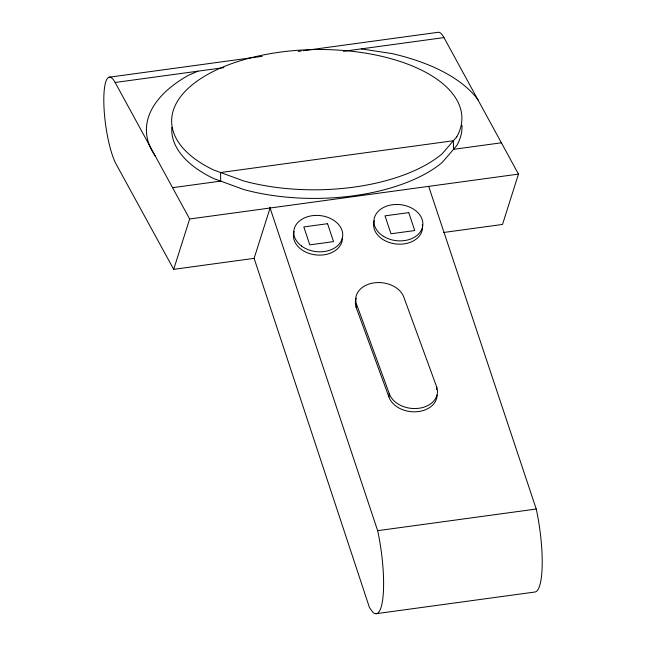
<?xml version="1.0" encoding="UTF-8"?>
<svg xmlns="http://www.w3.org/2000/svg" width="646" height="646" viewBox="0 0 646 646"><rect width="100%" height="100%" fill="white"/><g stroke="black" fill="none" stroke-linecap="round" stroke-linejoin="round"><path stroke-width="0.97" d="M437.108 395.126A24.548 18.12 6.4 0 1 415.451 411.817A24.548 18.12 6.4 0 1 388.884 396.862L356.229 307.641L356.592 304.347A24.548 18.12 6.4 0 1 373.776 282.9A24.548 18.12 6.4 0 1 403.831 297.168L436.736 387.091L436.462 389.554M388.884 396.862L389.255 393.567L356.592 304.347M269.77 207.221L270.085 208.012L254.12 258.352L173.685 269.334L189.649 218.994L115.141 82.478L223.799 67.644M303.184 50.719L438.109 32.3A46.641 10.158 82.2 0 1 443.972 37.589L518.48 174.105L502.515 224.445L443.64 232.487M197.894 71.181L188.382 75.324A170.471 82.389 -0.7 0 0 155.629 156.485M109.287 77.189L262.203 56.315M298.186 51.405L301.181 50.994M343.333 51.325L443.972 37.589M172.692 187.671L220.69 181.114L220.585 172.522L453.411 140.739L453.516 149.331L501.514 142.782M189.649 218.994L518.48 174.105M270.085 208.012L377.652 530.673L536.237 509.024A61.378 13.364 82.2 0 1 534.654 592.051L376.069 613.7M361.259 48.878L391.815 53.553A170.471 82.389 -0.7 0 1 478.129 100.033M173.685 269.334L116.232 164.302A46.641 10.158 82.2 0 1 103.82 101.858A46.641 10.158 82.2 0 1 115.141 82.478M428.669 186.363L536.237 509.024M254.12 258.352L369.455 607.563L373.041 612.481A61.378 13.364 82.2 0 0 383.385 592.019A61.378 13.364 82.2 0 0 377.652 530.673M461.971 125.3A145.14 70.139 -0.7 0 1 456.892 145.415L442.235 162.437A145.14 70.139 -0.7 0 1 243.744 189.528L213.794 178.595A145.14 70.139 -0.7 0 1 171.82 127.375M356.229 307.641A24.548 18.12 6.4 0 1 356.172 298.226M422.274 224.606A24.548 18.12 6.4 0 1 397.04 244.075A24.548 18.12 6.4 0 1 374.171 220.73M342.364 237.615A24.548 18.12 6.4 0 1 315.393 254.863A24.548 18.12 6.4 0 1 294.067 231.51M436.736 387.091A24.548 18.12 6.4 0 1 418.971 408.256A24.548 18.12 6.4 0 1 389.255 393.567M456.787 136.815L442.13 153.837A145.14 70.139 -0.7 0 1 243.639 180.937L213.689 170.003A145.14 70.139 -0.7 0 1 279.855 52.173A145.14 70.139 -0.7 0 1 456.787 136.815M327.562 223.694L303.822 226.932L309.797 244.858L333.538 241.62L327.562 223.694M408.748 212.615L385.008 215.853L390.983 233.779L414.724 230.541L408.748 212.615M301.448 245.981A24.548 18.12 6.4 0 0 342.073 239.012A24.548 18.12 6.4 0 0 311.243 215.845A24.548 18.12 6.4 0 0 301.448 245.981M383.724 236.476A24.548 18.12 6.4 0 0 422.71 226.06A24.548 18.12 6.4 0 0 388.779 205.476A24.548 18.12 6.4 0 0 383.724 236.476"/></g></svg>
